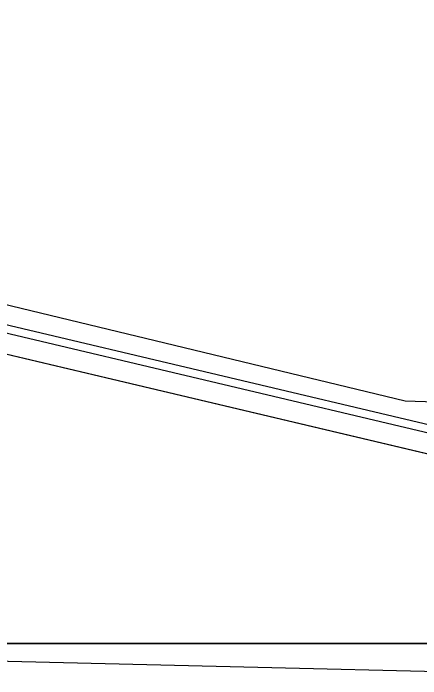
# Model space of a CAD drawing. Header units: feet. Extents: x -84 to 198, y -22 to 181.
# Drawn here: x 126.447 to 129.142, y 109.133 to 113.531 of the extents above; entities that cross this region are included whole.
import ezdxf

# ---------------------------------------------------------------- set-up
doc = ezdxf.new("R2010")
doc.units = ezdxf.units.FT
for name, color, linetype in [('A-AREA-UNIDAD', 30, 'CONTINUOUS'), ('A-LINEA', 7, 'CONTINUOUS'), ('A-MURO-CONCRETO', 8, 'CONTINUOUS')]:
    doc.layers.add(name, color=color, linetype=linetype)

msp = doc.modelspace()

# ---------------------------------------------------------------- linework, layer by layer
at = {"layer": 'A-AREA-UNIDAD'}
msp.add_lwpolyline([(114.608, 113.4933), (121.76, 111.8044), (122, 112.4089), (123.072, 112.4089), (129.04, 110.9689), (130.112, 110.9333), (130.272, 110.4889), (135.808, 109.2089)], dxfattribs=at)
at = {"layer": 'A-LINEA'}
for p, q in [((104.7733, 116.5911), (129.28, 110.7911)), ((129.2667, 110.7378), (104.7067, 116.5511))]:
    msp.add_line(p, q, dxfattribs=at)
msp.add_lwpolyline([(121.4533, 109.3644), (122.1467, 112.2844), (135.96, 109.0178), (135.2667, 106.0978), (121.4533, 109.3644)], dxfattribs=at)
at = {"layer": 'A-MURO-CONCRETO'}
for points in [[(122.1467, 112.2844), (134.4933, 109.3644), (121.4533, 109.3644), (122.1467, 112.2844), (122.1467, 112.2844)], [(121.4533, 109.3644), (122.92, 109.0178), (135.96, 109.0178), (121.4533, 109.3644)], [(121.4533, 109.3644), (134.4933, 109.3644), (135.96, 109.0178), (121.4533, 109.3644), (121.4533, 109.3644)]]:
    msp.add_lwpolyline(points, dxfattribs=at)

doc.saveas('drawing.dxf')
